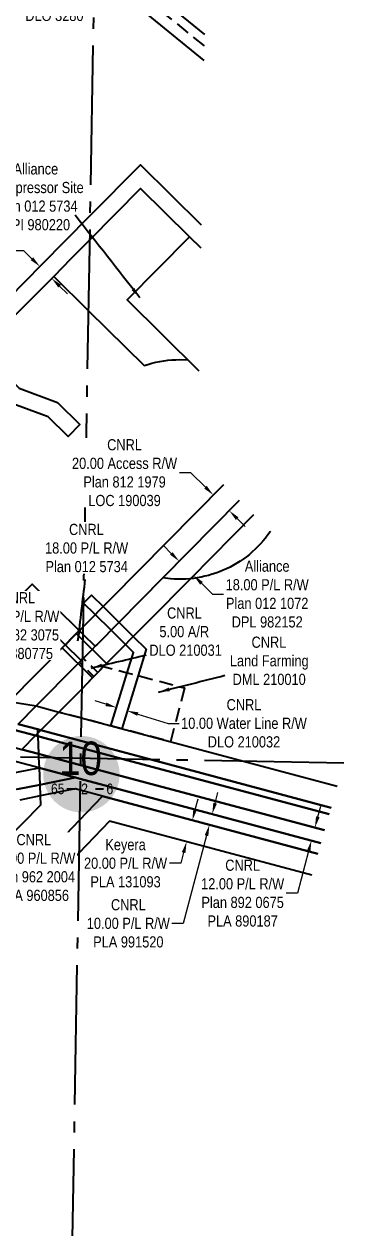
# Model space of a CAD drawing. Extents: x 405326 to 424052, y 6044755 to 6062236.
# Drawn here: x 421527 to 421813, y 6051717 to 6052796 of the extents above; entities that cross this region are included whole.
import ezdxf
from ezdxf.enums import TextEntityAlignment as Align

# ---------------------------------------------------------------- set-up
doc = ezdxf.new("R2010")
doc.units = 0
doc.header["$LTSCALE"] = 5
doc.linetypes.add('foc-ACCESSROAD', pattern=[3.75, 2.5, -1.25])
doc.linetypes.add('foc-QUARTERLINE', pattern=[33, 25, -3, 2, -3])
for name, color, linetype in [('10', 1, 'Continuous'), ('9', 3, 'Continuous'), ('AS-UNDERLAY-H', 141, 'Continuous'), ('F-AR', 190, 'foc-ACCESSROAD'), ('F-RW', 190, 'Continuous'), ('F-WS', 190, 'foc-ACCESSROAD'), ('L-SECLBL', 7, 'Continuous'), ('L-SECQ', 8, 'foc-QUARTERLINE')]:
    doc.layers.add(name, color=color, linetype=linetype)
for name, color, linetype, lineweight in [('F-AR-T', 190, 'Continuous', 9), ('F-RW-T', 190, 'Continuous', 9), ('F-WS-T', 190, 'Continuous', 9)]:
    doc.layers.add(name, color=color, linetype=linetype, lineweight=lineweight)
doc.styles.add('80CG', font='ARIALN.TTF', dxfattribs={"height": 10})
doc.styles.add('80L', font='ARIALN.TTF', dxfattribs={"height": 10})
doc.styles.add('SIMPLEX', font='ARIALN.TTF')
doc.dimstyles.new('Compass 5 000', dxfattribs={"dimscale": 5, "dimtxt": 9, "dimasz": 2, "dimexe": 0.2, "dimexo": 0.0625, "dimgap": 0.5, "dimtad": 0, "dimtih": 1, "dimtoh": 1, "dimzin": 0, "dimdsep": 46, "dimtxsty": '80CG', "dimcen": 0.1, "dimse1": 1, "dimse2": 1, "dimclrd": 256, "dimclrt": 256, "dimaunit": 1, "dimadec": 4, "dimazin": 0, "dimtfac": 0.06, "dimtofl": 0, "dimtmove": 0, "dimatfit": 1, "dimfxl": 0.2, "dimtolj": 1, "dimtzin": 0, "dimlwd": -1, "dimarcsym": 0})

# ---------------------------------------------------------------- blocks, each defined once
blk = doc.blocks.new('L-SECLBL')
at = {"layer": '9', "color": 7}
for p, q in [((-5.1, -27.8), (-12.3, -27.8)), ((20.7, -27.8), (13.5, -27.8))]:
    blk.add_line(p, q, dxfattribs=at)
at = {"layer": '10', "color": 2, "style": 'SIMPLEX'}
blk.add_attdef('SEC', text='', height=30, dxfattribs=at).set_placement((0, 0), align=Align.MIDDLE)
at = {"layer": '10', "color": 5, "style": '80L'}
blk.add_attdef('TWP', text='', height=9.5, dxfattribs=at).set_placement((-14.4, -27.4), align=Align.MIDDLE_RIGHT)
blk.add_attdef('RGE', text='', height=9.5, dxfattribs=at).set_placement((3.6, -27.4), align=Align.MIDDLE_CENTER)
blk.add_attdef('MER', text='', height=9.5, dxfattribs=at).set_placement((23.2, -27.4), align=Align.MIDDLE_LEFT)
blk = doc.blocks.new('*D659')
at = {"layer": 'F-RW-T', "transparency": 16777216}
for p, q in [((421658.5, 6052321.5), (421651.4, 6052328.5)), ((421685.6, 6052294.7), (421695.4, 6052285)), ((421695.4, 6052285), (421705.4, 6052285))]:
    blk.add_line(p, q, dxfattribs=at)
for points in [[(421659.7, 6052322.7), (421657.4, 6052320.3), (421665.6, 6052314.5)], [(421686.8, 6052295.9), (421684.4, 6052293.5), (421678.5, 6052301.8)]]:
    blk.add_solid(points, dxfattribs=at)
at = {"layer": 'F-RW-T', "transparency": 16777216, "insert": (421744.5, 6052285), "char_height": 10, "attachment_point": 5, "style": '80CG'}
blk.add_mtext('\\A1;Alliance\\P18.00 P/L R/W\\PPlan 012 1072\\PDPL 982152', dxfattribs=at)
blk = doc.blocks.new('*D660')
at = {"layer": 'F-RW-T', "transparency": 16777216}
for p, q in [((421599.9, 6052186.2), (421590.3, 6052189.2)), ((421628.5, 6052177.4), (421655.6, 6052169.1)), ((421655.6, 6052169.1), (421665.6, 6052169.1))]:
    blk.add_line(p, q, dxfattribs=at)
for points in [[(421600.4, 6052187.8), (421599.4, 6052184.6), (421609.4, 6052183.3)], [(421629, 6052179), (421628, 6052175.8), (421619, 6052180.4)]]:
    blk.add_solid(points, dxfattribs=at)
at = {"layer": 'F-RW-T', "transparency": 16777216, "insert": (421723.7, 6052169.1), "char_height": 10, "attachment_point": 5, "style": '80CG'}
blk.add_mtext('\\A1;CNRL\\P10.00 Water Line R/W\\PDLO 210032', dxfattribs=at)
blk = doc.blocks.new('*D661')
at = {"layer": 'F-RW-T', "transparency": 16777216}
for p, q in [((421676, 6052393.9), (421666, 6052393.9)), ((421689.1, 6052380.9), (421676, 6052393.9)), ((421717.6, 6052352.8), (421724.7, 6052345.7))]:
    blk.add_line(p, q, dxfattribs=at)
for points in [[(421690.3, 6052382.1), (421688, 6052379.7), (421696.2, 6052373.9)], [(421718.8, 6052353.9), (421716.4, 6052351.6), (421710.5, 6052359.8)]]:
    blk.add_solid(points, dxfattribs=at)
at = {"layer": 'F-RW-T', "transparency": 16777216, "insert": (421616.6, 6052393.9), "char_height": 10, "attachment_point": 5, "style": '80CG', "bg_fill": 3, "box_fill_scale": 1.1, "bg_fill_color": 256, "bg_fill_true_color": 13158600, "bg_fill_transparency": 0}
blk.add_mtext('\\A1;CNRL\\P20.00 Access R/W\\PPlan 812 1979\\PLOC 190039', dxfattribs=at)
blk = doc.blocks.new('*D673')
at = {"layer": 'F-AR-T', "transparency": 16777216}
for p, q in [((421643.9, 6052884.7), (421650.3, 6052892.4)), ((421602.4, 6052833.8), (421591.6, 6052820.6)), ((421591.6, 6052820.6), (421581.6, 6052820.6))]:
    blk.add_line(p, q, dxfattribs=at)
for points in [[(421642.7, 6052885.7), (421645.2, 6052883.6), (421637.6, 6052876.9)], [(421601.1, 6052834.8), (421603.7, 6052832.7), (421608.7, 6052841.5)]]:
    blk.add_solid(points, dxfattribs=at)
at = {"layer": 'F-AR-T', "transparency": 16777216, "insert": (421553.7, 6052820.6), "char_height": 10, "attachment_point": 5, "style": '80CG'}
blk.add_mtext('\\A1;Canfor\\P45.72 A/R\\PDLO 3280', dxfattribs=at)
blk = doc.blocks.new('*D675')
at = {"layer": 'F-RW-T', "transparency": 16777216}
for p, q in [((421679.9, 6052091.9), (421682.5, 6052101.5)), ((421669.6, 6052053.2), (421667, 6052043.6)), ((421667, 6052043.6), (421657, 6052043.6))]:
    blk.add_line(p, q, dxfattribs=at)
for points in [[(421678.3, 6052092.3), (421681.5, 6052091.4), (421677.4, 6052082.2)], [(421668, 6052053.6), (421671.2, 6052052.8), (421672.2, 6052062.9)]]:
    blk.add_solid(points, dxfattribs=at)
at = {"layer": 'F-RW-T', "transparency": 16777216, "insert": (421617.5, 6052043.6), "char_height": 10, "attachment_point": 5, "style": '80CG'}
blk.add_mtext('\\A1;Keyera\\P20.00 P/L R/W\\PPLA 131093', dxfattribs=at)
blk = doc.blocks.new('*D676')
at = {"layer": 'F-RW-T', "transparency": 16777216}
for p, q in [((421789.9, 6052085.3), (421792.5, 6052094.9)), ((421781.6, 6052054.4), (421771.6, 6052016.8)), ((421771.6, 6052016.8), (421761.6, 6052016.8))]:
    blk.add_line(p, q, dxfattribs=at)
for points in [[(421788.3, 6052085.7), (421791.5, 6052084.9), (421787.3, 6052075.6)], [(421780, 6052054.8), (421783.2, 6052053.9), (421784.2, 6052064)]]:
    blk.add_solid(points, dxfattribs=at)
at = {"layer": 'F-RW-T', "transparency": 16777216, "insert": (421722.5, 6052016.8), "char_height": 10, "attachment_point": 5, "style": '80CG'}
blk.add_mtext('\\A1;CNRL\\P12.00 P/L R/W\\PPlan 892 0675\\PPLA 890187', dxfattribs=at)
blk = doc.blocks.new('*D677')
at = {"layer": 'F-RW-T', "transparency": 16777216}
for p, q in [((421442.1, 6052226.6), (421471.8, 6052256.7)), ((421471.8, 6052256.7), (421481.8, 6052256.7)), ((421417.5, 6052201.7), (421410.5, 6052194.5))]:
    blk.add_line(p, q, dxfattribs=at)
for points in [[(421440.9, 6052227.7), (421443.3, 6052225.4), (421435.1, 6052219.5)], [(421416.3, 6052202.8), (421418.7, 6052200.5), (421424.6, 6052208.8)]]:
    blk.add_solid(points, dxfattribs=at)
at = {"layer": 'F-RW-T', "transparency": 16777216, "insert": (421520.9, 6052256.7), "char_height": 10, "attachment_point": 5, "style": '80CG', "bg_fill": 3, "box_fill_scale": 1.1, "bg_fill_color": 256, "bg_fill_true_color": 13158600, "bg_fill_transparency": 0}
blk.add_mtext('\\A1;CNRL\\P15.00 P/L R/W\\PPlan 882 3075\\PPLA 880775', dxfattribs=at)
blk = doc.blocks.new('*D690')
at = {"layer": 'F-RW-T', "transparency": 16777216}
for p, q in [((421697.8, 6052097.4), (421700.4, 6052107.1)), ((421690.1, 6052068.5), (421669.1, 6051989.7)), ((421669.1, 6051989.7), (421659.1, 6051989.7))]:
    blk.add_line(p, q, dxfattribs=at)
for points in [[(421696.2, 6052097.9), (421699.4, 6052097), (421695.2, 6052087.8)], [(421688.5, 6052068.9), (421691.7, 6052068), (421692.7, 6052078.1)]]:
    blk.add_solid(points, dxfattribs=at)
at = {"layer": 'F-RW-T', "transparency": 16777216, "insert": (421620, 6051989.7), "char_height": 10, "attachment_point": 5, "style": '80CG'}
blk.add_mtext('\\A1;\\A1;CNRL\\P10.00 P/L R/W\\PPLA 991520', dxfattribs=at)
blk = doc.blocks.new('*D1111')
at = {"layer": 'F-RW-T', "transparency": 16777216}
for p, q in [((421526.4, 6052592.8), (421516.4, 6052592.8)), ((421533.5, 6052585.8), (421526.4, 6052592.8)), ((421558.4, 6052561.2), (421565.5, 6052554.2))]:
    blk.add_line(p, q, dxfattribs=at)
for points in [[(421534.7, 6052587), (421532.4, 6052584.6), (421540.7, 6052578.8)], [(421559.6, 6052562.4), (421557.2, 6052560), (421551.3, 6052568.2)]]:
    blk.add_solid(points, dxfattribs=at)
at = {"layer": 'F-RW-T', "transparency": 16777216, "insert": (421477.4, 6052592.8), "char_height": 10, "attachment_point": 5, "style": '80CG'}
blk.add_mtext('\\A1;Pembina\\P15.00 P/L R/W\\PPLA 150673', dxfattribs=at)

msp = doc.modelspace()

# ---------------------------------------------------------------- hatches: boundary and pattern name
at = {"layer": 'AS-UNDERLAY-H'}
h = msp.add_hatch(color=256, dxfattribs=at)
h.dxf.hatch_style = 1
edge = h.paths.add_edge_path()
edge.add_arc((421577.914, 6052123.526), 34.254, 0, 360)

# ---------------------------------------------------------------- linework, layer by layer
at = {"layer": 'F-AR', "flags": 128}
msp.add_lwpolyline([(421688.16, 6052776.612), (421589.579, 6052857.106), (421584.704, 6052861.086), (421491.184, 6052937.036), (421482.671, 6052943.925), (421452.49, 6052968.354), (421444.642, 6052974.77), (421223.748, 6053155.486), (421213.856, 6053163.565), (421194.379, 6053179.475), (421191.508, 6053181.819), (421182.464, 6053189.334), (421181.562, 6053190.084), (421178.695, 6053192.466), (421045.617, 6053301.252), (420971.49, 6053342.024), (420909.465, 6053361.945), (420899.156, 6053365.255), (420852.764, 6053380.156), (420806.075, 6053395.153), (420803.795, 6053395.886), (420776.074, 6053404.624), (420773.764, 6053405.353), (420677.341, 6053436.363), (420606.043, 6053468.437), (420304.545, 6053686.552), (420233.998, 6053767.176), (420215.444, 6053791.142), (420129.402, 6053902.275), (420122.965, 6053909.283), (420120.286, 6053912.2), (420109.356, 6053924.099), (420041.853, 6053997.594), (419984.623, 6054051.274), (419979.281, 6054056.284), (419880.399, 6054149.386), (419872.226, 6054157.432), (419840.761, 6054188.41), (419689.67, 6054331.727), (419609.018, 6054425.325), (419507.992, 6054608.17), (419274.145, 6055031.402), (419269.311, 6055040.151), (419245.253, 6055083.698), (419240.42, 6055092.447), (419211.417, 6055144.946), (419195.736, 6055173.328), (419182.028, 6055188.582), (418972.199, 6055422.092), (418713.231, 6055710.296), (418511.498, 6055958.262), (418475.219, 6056002.858), (418464.233, 6056016.363), (418396.354, 6056124.537), (418325.185, 6056237.953), (418306.046, 6056268.456), (418257.307, 6056346.129), (418251.994, 6056354.595), (418246.106, 6056362.709), (418240.29, 6056370.725), (418232.487, 6056381.477), (418231.481, 6056382.863), (418195.015, 6056438.715), (418193.469, 6056441.083), (418184.051, 6056455.507), (418174.814, 6056469.65), (417790.85, 6056942.473), (417672.281, 6057073.958), (417622.317, 6057129.367), (417592.747, 6057162.158), (417587.041, 6057168.486), (417580.662, 6057175.553)], dxfattribs=at)
msp.add_lwpolyline([(421592.54, 6052214.75), (421589.036, 6052211.186), (421578.601, 6052221.506), (421576.134, 6052223.946), (421577.597, 6052225.425), (421578.688, 6052226.527), (421578.981, 6052226.825), (421579.648, 6052227.498), (421592.54, 6052214.75)], close=True, dxfattribs=at)
at = {"layer": 'F-RW'}
for points in [[(421589.755, 6052867.289), (421688.336, 6052786.795)], [(420796.464, 6052844.522), (420897.096, 6052696.353), (420911.476, 6052698.036), (420956.275, 6052703.282), (420971.21, 6052705.026), (420988.311, 6052707.033), (421042.243, 6052653.574), (421054.572, 6052641.385), (421294.797, 6052404.242), (421305.464, 6052393.705), (421328.545, 6052370.929), (421342.568, 6052357.127), (421405.729, 6052294.785), (421412.846, 6052287.761), (421423.518, 6052277.227), (421427.787, 6052273.013), (421513.174, 6052188.735), (421537.354, 6052184.749), (421557.655, 6052179.026), (421577.78, 6052173.959), (421723.364, 6052135.101), (421807.331, 6052112.691)], [(421687.936, 6052763.641), (421589.359, 6052844.408)], [(421498.06, 6052535.689), (421542.388, 6052580.512), (421585.555, 6052624.163), (421630.888, 6052670.002), (421685.391, 6052616.32)], [(421685.034, 6052595.619), (421674.941, 6052605.56), (421631.027, 6052648.812), (421585.181, 6052602.453), (421568.522, 6052585.607), (421553.052, 6052569.966), (421508.649, 6052525.182)], [(421683.129, 6052485.377), (421618.82, 6052548.814), (421674.941, 6052605.56), (421685.034, 6052595.619)], [(421521.179, 6052168.372), (421537.354, 6052184.749), (421573.499, 6052221.283), (421574.89, 6052222.689), (421576.134, 6052223.946), (421577.597, 6052225.425), (421563.323, 6052239.444), (421521.013, 6052281.001), (421533.627, 6052293.84), (421575.974, 6052252.237), (421579.079, 6052249.187), (421590.251, 6052238.212), (421591.641, 6052239.618), (421650.93, 6052299.579), (421719.515, 6052368.946)], [(421732.263, 6052356.159), (421675.617, 6052298.846), (421600.526, 6052222.875), (421597.786, 6052220.088), (421592.54, 6052214.75), (421589.036, 6052211.186), (421587.883, 6052210.013), (421578.227, 6052199.832), (421557.655, 6052179.026), (421541.588, 6052162.884), (421538.614, 6052160.029), (421536.675, 6052158.064), (421524.463, 6052145.702)], [(421792.7, 6052061.766), (421576.837, 6052119.378), (421572.572, 6052120.517), (421539.939, 6052129.226), (421519.701, 6052134.627), (421514.803, 6052135.899), (421503.041, 6052139.058), (421494.508, 6052141.351), (421472.271, 6052147.285), (421468.87, 6052148.193), (421460.374, 6052156.578), (421404.671, 6052211.558), (421413.099, 6052220.095), (421468.8, 6052165.117), (421475.035, 6052158.962), (421481.969, 6052157.112), (421504.203, 6052151.174), (421519.171, 6052147.183), (421524.463, 6052145.702), (421539.409, 6052141.781), (421552.955, 6052138.166), (421577.051, 6052131.736), (421796.012, 6052073.296)], [(421521.179, 6052168.372), (421538.481, 6052163.756), (421538.617, 6052160.031), (421538.746, 6052157.477), (421539.409, 6052141.781), (421539.55, 6052138.405), (421539.939, 6052129.226), (421540.579, 6052114.06), (421541.006, 6052103.945), (421541.348, 6052095.817), (421508.533, 6052062.615)], [(421800.153, 6052087.706), (421615.3, 6052137.047), (421577.318, 6052147.183), (421538.746, 6052157.477), (421536.675, 6052158.064), (421518.508, 6052162.879)], [(421518.508, 6052162.879), (421536.675, 6052158.064), (421538.746, 6052157.477), (421577.318, 6052147.183), (421615.3, 6052137.046), (421800.154, 6052087.71)], [(421521.179, 6052168.372), (421538.481, 6052163.756), (421541.588, 6052162.884), (421552.727, 6052159.934), (421577.424, 6052153.362), (421640.242, 6052136.598), (421801.809, 6052093.473)], [(421801.81, 6052093.476), (421640.241, 6052136.598), (421577.424, 6052153.362), (421552.727, 6052159.934), (421541.588, 6052162.884), (421538.481, 6052163.756), (421521.179, 6052168.372)], [(421796.012, 6052073.296), (421577.051, 6052131.736), (421552.955, 6052138.166), (421539.409, 6052141.781), (421524.463, 6052145.702)], [(421520.738, 6052110.055), (421540.579, 6052114.06), (421572.572, 6052120.517), (421576.837, 6052119.378), (421792.698, 6052061.761)], [(421789.937, 6052052.15), (421596.765, 6052103.711), (421576.659, 6052109.077), (421572.255, 6052110.253), (421542.558, 6052104.258), (421541.006, 6052103.945), (421522.717, 6052100.252)], [(421508.533, 6052062.615), (421533.633, 6052037.803), (421576.196, 6052082.237), (421596.765, 6052103.711), (421789.937, 6052052.15)], [(421784.413, 6052032.925), (421603.03, 6052081.34), (421575.687, 6052052.794), (421534.023, 6052009.298), (421494.474, 6052048.391)]]:
    msp.add_lwpolyline(points, dxfattribs=at)
at = {"layer": 'F-RW', "flags": 128}
for points in [[(421508.649, 6052525.182), (421553.052, 6052569.966), (421584.09, 6052539.33), (421634.142, 6052489.927), (421637.583, 6052491.043), (421641.063, 6052492.031), (421644.577, 6052492.891), (421648.12, 6052493.621), (421651.687, 6052494.22), (421655.275, 6052494.688), (421658.876, 6052495.024), (421662.488, 6052495.227), (421666.105, 6052495.297), (421673.334, 6052495.039), (421683.129, 6052485.376)], [(421705.397, 6052383.107), (421579.188, 6052255.487), (421577.364, 6052253.643), (421575.974, 6052252.237), (421564.708, 6052240.845), (421563.323, 6052239.444), (421513.174, 6052188.735)], [(421513.174, 6052188.735), (421563.323, 6052239.444), (421564.708, 6052240.845), (421575.974, 6052252.237), (421577.364, 6052253.643), (421579.188, 6052255.487), (421705.397, 6052383.107)], [(421719.515, 6052368.946), (421650.93, 6052299.579), (421591.641, 6052239.618), (421590.251, 6052238.212), (421587.541, 6052235.47), (421579.649, 6052227.497), (421578.981, 6052226.825), (421578.688, 6052226.527), (421577.597, 6052225.425), (421576.134, 6052223.946), (421574.89, 6052222.689), (421573.499, 6052221.283), (421537.354, 6052184.749), (421521.179, 6052168.372)], [(421747.328, 6052341.048), (421747.187, 6052340.836), (421745.175, 6052338.033), (421743.065, 6052335.302), (421740.861, 6052332.646), (421738.566, 6052330.07), (421736.182, 6052327.576), (421733.712, 6052325.166), (421731.159, 6052322.845), (421728.526, 6052320.615), (421725.817, 6052318.478), (421723.034, 6052316.438), (421720.182, 6052314.496), (421717.263, 6052312.655), (421714.282, 6052310.918), (421711.241, 6052309.287), (421708.146, 6052307.763), (421704.998, 6052306.348), (421701.803, 6052305.044), (421698.565, 6052303.854), (421695.287, 6052302.777), (421691.973, 6052301.816), (421688.627, 6052300.972), (421685.253, 6052300.245), (421681.857, 6052299.638), (421678.441, 6052299.149), (421675.617, 6052298.846), (421675.01, 6052298.781), (421671.569, 6052298.532), (421668.121, 6052298.405), (421664.67, 6052298.398), (421661.222, 6052298.513), (421657.779, 6052298.749), (421650.93, 6052299.579), (421719.515, 6052368.946)]]:
    msp.add_lwpolyline(points, dxfattribs=at)
at = {"layer": 'F-RW'}
for points in [[(421439.684, 6052551.081), (421473.156, 6052518.067), (421487.524, 6052503.882), (421522.25, 6052469.613), (421556.408, 6052456.853), (421576.483, 6052437.048), (421565.952, 6052426.374), (421548.159, 6052443.927), (421513.999, 6052456.687), (421476.958, 6052493.235), (421462.621, 6052507.384), (421439.826, 6052529.875), (421385.899, 6052475.222), (421305.464, 6052393.705), (421291.444, 6052379.494), (421286.512, 6052374.514), (421275.826, 6052385.048), (421280.771, 6052390.028), (421294.797, 6052404.242), (421382.034, 6052492.652), (421439.684, 6052551.081)], [(421628.694, 6052211.886), (421614.032, 6052164.283), (421604.371, 6052166.862), (421619.026, 6052214.452), (421624.649, 6052232.71), (421617.362, 6052239.908), (421604.497, 6052252.619), (421590.261, 6052266.683), (421579.8, 6052277.018), (421586.825, 6052284.129), (421597.29, 6052273.79), (421611.525, 6052259.727), (421624.389, 6052247.017), (421635.986, 6052235.561), (421628.694, 6052211.886)], [(421479.653, 6052126.297), (421487.42, 6052118.625), (421500.185, 6052121.162), (421520.098, 6052125.221), (421539.939, 6052129.226), (421572.572, 6052120.517), (421540.579, 6052114.06), (421520.738, 6052110.055), (421482.431, 6052102.476), (421469.123, 6052115.627), (421454.899, 6052129.681), (421464.829, 6052139.741), (421465.484, 6052140.208), (421466.054, 6052139.719), (421479.653, 6052126.297)]]:
    msp.add_lwpolyline(points, close=True, dxfattribs=at)
at = {"layer": 'F-RW', "flags": 128}
msp.add_lwpolyline([(421573.308, 6052249.544), (421600.526, 6052222.875), (421587.883, 6052210.013), (421560.66, 6052236.754)], close=True, dxfattribs=at)
at = {"layer": 'F-WS', "flags": 128}
msp.add_lwpolyline([(421670.464, 6052200.803), (421657.684, 6052152.632), (421614.032, 6052164.283), (421604.371, 6052166.862), (421577.78, 6052173.959), (421557.655, 6052179.026), (421578.227, 6052199.832), (421587.883, 6052210.013), (421589.036, 6052211.186), (421592.54, 6052214.75), (421597.786, 6052220.088), (421619.026, 6052214.452), (421628.694, 6052211.886), (421670.464, 6052200.803)], close=True, dxfattribs=at)
at = {"layer": 'L-SECQ'}
for p, q in [((421591.045, 6052941.994), (421563.264, 6051333.473)), ((421813.31, 6052133.501), (420774.324, 6052152.143))]:
    msp.add_line(p, q, dxfattribs=at)

# ---------------------------------------------------------------- block references
at = {"layer": 'L-SECLBL', "color": 2}
msp.add_blockref('L-SECLBL', (421577.154, 6052137.736), dxfattribs=at).add_auto_attribs({'SEC': '10', 'TWP': '65', 'RGE': '2', 'MER': '6'})

# ---------------------------------------------------------------- texts
at = {"layer": 'F-AR-T', "insert": (421638.383, 6052273.038), "char_height": 10, "attachment_point": 1, "style": '80L'}
msp.add_mtext_dynamic_manual_height_columns('\\pi16.37333;CNRL\\P\\pi9.49065;5.00 A/R\\P\\pi0.47974;DLO 210031', width=62.94447, gutter_width=49.978, heights=[0], dxfattribs=at)
at = {"layer": 'F-WS-T', "char_height": 10, "attachment_point": 1, "style": '80L'}
for s, insert in [('\\pi22.6455;Alliance\\P\\pi0.32285;Compressor Site\\P\\pi6.23008;Plan 012 5734\\P\\pi12.91494;DPI 980220', (421494.355, 6052671.337)), ('\\pi27.35559;CNRL\\P\\pi7.91835;Land Farming\\P\\pi10.3706;DML 210010', (421703.113, 6052246.898))]:
    msp.add_mtext_dynamic_manual_height_columns(s, width=84.909, gutter_width=49.978, heights=[0], dxfattribs=dict(at, insert=insert))

# ---------------------------------------------------------------- dimensions: what is measured, and where the dimension line sits
at = {"layer": 'F-AR-T'}
dim = msp.add_linear_dim(base=(421608.692, 6052841.499), p1=(421624.591, 6052887.565), p2=(421595.664, 6052852.138), angle=230.767714, text='Canfor\\P45.72 A/R\\PDLO 3280', dimstyle='Compass 5 000', dxfattribs=at)
dim.commit()
dim.dimension.update_dxf_attribs({"geometry": '*D673', "text_midpoint": (421553.69, 6052820.552), "dimtype": 161})
at = {"layer": 'F-RW-T', "color": 3}
dim = msp.add_linear_dim(base=(421540.657, 6052578.763), p1=(421527.69, 6052544.385), p2=(421517.058, 6052554.899), angle=135.318856, text='Pembina\\P15.00 P/L R/W\\PPLA 150673', dimstyle='Compass 5 000', dxfattribs=at)
dim.commit()
dim.dimension.update_dxf_attribs({"geometry": '*D1111', "text_midpoint": (421477.351, 6052592.826), "dimtype": 161})
at = {"layer": 'F-RW-T'}
for base, p1, p2, angle, text, picture, middle in [((421665.648, 6052314.465), (421678.116, 6052301.377), (421665.268, 6052314.081), 135.324414, 'Alliance\\P18.00 P/L R/W\\PPlan 012 1072\\PDPL 982152', '*D659', (421744.493, 6052285.042)), ((421618.981, 6052180.353), (421615.367, 6052202.569), (421624.918, 6052199.627), 342.880633, 'CNRL\\P10.00 Water Line R/W\\PDLO 210032', '*D660', (421723.747, 6052169.086)), ((421692.651, 6052078.117), (421695.497, 6052087.709), (421692.918, 6052078.046), 255.055117, '\\A1;CNRL\\P10.00 P/L R/W\\PPLA 991520', '*D690', (421619.964, 6051989.7)), ((421672.193, 6052062.879), (421672.451, 6052083.509), (421667.293, 6052064.187), 255.054977, 'Keyera\\P20.00 P/L R/W\\PPLA 131093', '*D675', (421617.496, 6052043.555)), ((421784.2, 6052064.035), (421733.063, 6052090.097), (421729.97, 6052078.509), 255.056549, 'CNRL\\P12.00 P/L R/W\\PPlan 892 0675\\PPLA 890187', '*D676', (421722.52, 6052016.847))]:
    dim = msp.add_linear_dim(base=base, p1=p1, p2=p2, angle=angle, text=text, dimstyle='Compass 5 000', dxfattribs=at)
    dim.commit()
    dim.dimension.update_dxf_attribs({"geometry": picture, "text_midpoint": middle, "dimtype": 161})

# ---------------------------------------------------------------- leaders
at = {"layer": 'F-AR-T', "path_type": 1}
msp.add_leader([(421586.694, 6052218.669), (421635.84, 6052230.481)], dimstyle='Compass 5 000', override={"dimgap": 0.5, "dimtad": 0}, dxfattribs=at)
at = {"layer": 'F-RW-T', "path_type": 1}
msp.add_leader([(421574.842, 6052243.081), (421581.388, 6052298.127)], dimstyle='Compass 5 000', override={"dimgap": 0.5, "dimtad": 0}, dxfattribs=at)
at = {"layer": 'F-WS-T', "path_type": 1}
for points in [[(421630.288, 6052550.774), (421572.175, 6052624.835)], [(421647.046, 6052197.112), (421706.546, 6052212.176)]]:
    msp.add_leader(points, dimstyle='Compass 5 000', override={"dimgap": 0.5, "dimtad": 0}, dxfattribs=at)

# ---------------------------------------------------------------- next in the draw order: texts
at = {"layer": 'F-RW-T', "insert": (421535.265, 6052039.766), "char_height": 9.99551, "attachment_point": 5, "style": '80CG', "bg_fill": 3, "box_fill_scale": 1.15, "bg_fill_color": 256, "bg_fill_true_color": 256, "bg_fill_transparency": 0}
msp.add_mtext('\\A1;CNRL\\P15.00 P/L R/W\\PPlan 962 2004\\PPLA 960856', dxfattribs=at)

# ---------------------------------------------------------------- next in the draw order: dimensions: what is measured, and where the dimension line sits
at = {"layer": 'F-RW-T'}
dim = msp.add_linear_dim(base=(421696.247, 6052373.855), p1=(421674.184, 6052323.1), p2=(421659.963, 6052337.165), angle=135.318858, text='CNRL\\P20.00 Access R/W\\PPlan 812 1979\\PLOC 190039', dimstyle='Compass 5 000', override={"dimtfill": 1}, dxfattribs=at)
dim.commit()
dim.dimension.update_dxf_attribs({"geometry": '*D661', "text_midpoint": (421616.597, 6052393.874), "dimtype": 161})

# ---------------------------------------------------------------- next in the draw order: texts
at = {"layer": 'F-RW-T', "insert": (421544.662, 6052348.035), "char_height": 10, "attachment_point": 1, "style": '80L', "bg_fill": 3, "box_fill_scale": 1.15, "bg_fill_color": 256, "bg_fill_true_color": 256, "bg_fill_transparency": 0}
msp.add_mtext_dynamic_manual_height_columns('\\pi22.15095;CNRL\\P\\pi0.66392;18.00 P/L R/W\\P\\pi1.02544;Plan 012 5734', width=74.49973, gutter_width=49.978, heights=[0], dxfattribs=at)

# ---------------------------------------------------------------- next in the draw order: dimensions: what is measured, and where the dimension line sits
at = {"layer": 'F-RW-T'}
dim = msp.add_linear_dim(base=(421435.092, 6052219.455), p1=(421435.555, 6052197.931), p2=(421446.088, 6052208.602), angle=45.37411, text='CNRL\\P15.00 P/L R/W\\PPlan 882 3075\\PPLA 880775', dimstyle='Compass 5 000', override={"dimtfill": 1}, dxfattribs=at)
dim.commit()
dim.dimension.update_dxf_attribs({"geometry": '*D677', "text_midpoint": (421520.9, 6052256.66), "dimtype": 161})

doc.saveas('drawing.dxf')
